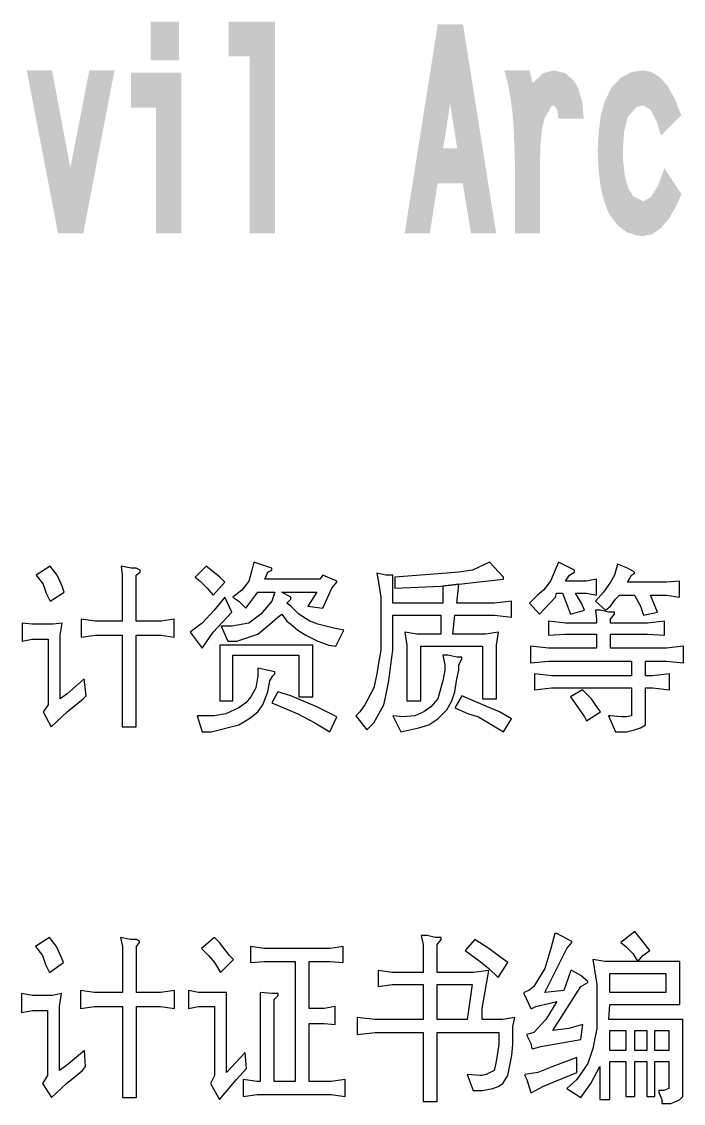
# Model space of a CAD drawing. Extents: x 1417642 to 3570900, y 124798 to 1191112.
# Drawn here: x 1609461 to 1610950, y 753031 to 755467 of the extents above; entities that cross this region are included whole.
import ezdxf

# ---------------------------------------------------------------- set-up
doc = ezdxf.new("R2010")
doc.units = 0
doc.header["$LTSCALE"] = 1000
doc.header["$MEASUREMENT"] = 0
doc.layers.add('图戳', color=211, linetype='CONTINUOUS')

msp = doc.modelspace()

# ---------------------------------------------------------------- hatches: boundary and pattern name
at = {"layer": '图戳'}
h = msp.add_hatch(color=256, dxfattribs=at)
h.paths.add_polyline_path([(1609814.7, 755466.8), (1609751.1, 755466.8), (1609751.1, 755379.5), (1609814.7, 755379.5)])
h.paths.add_polyline_path([(1609819.9, 755351.7), (1609706.4, 755351.7), (1609706.4, 755272.9), (1609763.2, 755272.9), (1609763.2, 754990.1), (1609819.9, 754990.1)])
for points in [[(1610030.6, 755466.8), (1609926.6, 755466.8), (1609926.6, 755388.5), (1609973.9, 755388.5), (1609973.9, 754990.1), (1610030.6, 754990.1)], [(1609669.6, 755356.9), (1609612.9, 755356.9), (1609570.3, 755137.8), (1609528.8, 755356.9), (1609472, 755356.9), (1609542.4, 754990.1), (1609599.2, 754990.1)], [(1610713.3, 755317), (1610704.9, 755332.8), (1610684.9, 755350.6), (1610659.2, 755356.9), (1610658.1, 755356.9), (1610634.5, 755350.6), (1610613.5, 755330.7), (1610611.4, 755328), (1610604, 755356.9), (1610547.2, 755356.9), (1610554.6, 755329.6), (1610560.4, 755299.1), (1610565.1, 755265.5), (1610568.3, 755228.7), (1610569.8, 755188.8), (1610570.9, 755151.5), (1610570.9, 755150.9), (1610570.9, 754990.1), (1610627.6, 754990.1), (1610627.6, 755150.9), (1610628.7, 755191.4), (1610632.4, 755226.1), (1610637.6, 755248.7), (1610653.4, 755276.5), (1610658.1, 755278.1), (1610666, 755269.7), (1610669.2, 755248.2), (1610725.9, 755248.2), (1610722.8, 755286)], [(1610914.6, 755322.3), (1610896.7, 755342.2), (1610877.3, 755353.8), (1610859.9, 755356.9), (1610833.7, 755353.3), (1610810.5, 755341.2), (1610791.1, 755321.7), (1610784.8, 755311.7), (1610772.7, 755285.5), (1610764.3, 755254.5), (1610759.6, 755218.7), (1610757.5, 755178.8), (1610759, 755136.7), (1610763.2, 755100), (1610770.1, 755067.9), (1610780.1, 755040.6), (1610784.3, 755032.2), (1610801.6, 755008.5), (1610822.6, 754992.7), (1610847.3, 754984.9), (1610859.9, 754983.8), (1610879.9, 754988), (1610899.3, 755001.2), (1610917.7, 755022.7), (1610935.1, 755053.2), (1610946.1, 755078.4), (1610907.8, 755136.7), (1610893, 755096.8), (1610877.3, 755072.1), (1610860.5, 755062.4), (1610837.9, 755073.2), (1610826.8, 755090), (1610818.9, 755116.8), (1610814.7, 755153), (1610814.2, 755178.8), (1610816.8, 755217.7), (1610824.2, 755248.7), (1610826.3, 755253.4), (1610844.7, 755274.4), (1610859.9, 755278.1), (1610875.7, 755269.2), (1610890.4, 755241.8), (1610899.9, 755210.3), (1610945.6, 755256), (1610930.9, 755293.3)]]:
    msp.add_hatch(color=256, dxfattribs=at).paths.add_polyline_path(points)
h = msp.add_hatch(color=256, dxfattribs=at)
h.paths.add_polyline_path([(1610454.2, 755460.5), (1610397.5, 755460.5), (1610322.8, 754990.1), (1610379.6, 754990.1), (1610396.9, 755102.6), (1610453.7, 755102.6), (1610472.1, 754990.1), (1610528.8, 754990.1)])
h.paths.add_polyline_path([(1610425.3, 755281.8), (1610441.1, 755181.4), (1610409.6, 755181.4)], flags=16)

# ---------------------------------------------------------------- linework, layer by layer
for p, q in [((1609524.9, 754240.6), (1609493.4, 754220.3)), ((1609540.6, 754220.3), (1609524.9, 754240.6)), ((1609684.5, 754240.6), (1609686.8, 754220.3)), ((1609707, 754236.1), (1609684.5, 754240.6)), ((1609718.2, 754236.1), (1609707, 754236.1)), ((1609727.2, 754231.6), (1609718.2, 754236.1)), ((1609875.6, 754240.6), (1609850.9, 754215.8)), ((1609886.9, 754231.6), (1609875.6, 754240.6)), ((1609983.5, 754249.6), (1609979.1, 754231.6)), ((1610024, 754236.1), (1609983.5, 754249.6)), ((1610024, 754231.6), (1610024, 754236.1)), ((1610514.1, 754249.6), (1610475.9, 754231.6)), ((1610545.6, 754215.8), (1610514.1, 754249.6)), ((1610669.3, 754249.6), (1610651.3, 754206.8)), ((1610705.3, 754231.6), (1610669.3, 754249.6)), ((1610801.9, 754245.1), (1610795.2, 754220.3)), ((1610824.4, 754236.1), (1610801.9, 754245.1)), ((1610840.2, 754227.1), (1610824.4, 754236.1)), ((1609493.4, 754220.3), (1609509.2, 754200.1)), ((1609551.9, 754195.6), (1609540.6, 754220.3)), ((1609686.8, 754220.3), (1609686.8, 754157.4)), ((1609718.2, 754220.3), (1609727.2, 754227.1)), ((1609718.2, 754179.9), (1609718.2, 754220.3)), ((1609727.2, 754227.1), (1609727.2, 754231.6)), ((1609850.9, 754215.8), (1609862.1, 754206.8)), ((1609907.1, 754215.8), (1609886.9, 754231.6)), ((1609918.3, 754204.6), (1609907.1, 754215.8)), ((1609979.1, 754231.6), (1609972.3, 754206.8)), ((1610008.3, 754211.3), (1610015, 754227.1)), ((1610015, 754227.1), (1610024, 754231.6)), ((1610138.7, 754220.3), (1610131.9, 754211.3)), ((1610170.2, 754206.8), (1610138.7, 754220.3)), ((1610260.1, 754224.8), (1610264.6, 754200.1)), ((1610280.3, 754220.3), (1610260.1, 754224.8)), ((1610296.1, 754220.3), (1610280.3, 754220.3)), ((1610296.1, 754157.4), (1610296.1, 754220.3)), ((1610417.5, 754224.8), (1610300.6, 754215.8)), ((1610300.6, 754215.8), (1610300.6, 754191.1)), ((1610444.5, 754227.1), (1610417.5, 754224.8)), ((1610475.9, 754231.6), (1610444.5, 754227.1)), ((1610545.6, 754211.3), (1610545.6, 754215.8)), ((1610685, 754206.8), (1610694, 754220.3)), ((1610694, 754220.3), (1610705.3, 754227.1)), ((1610705.3, 754227.1), (1610705.3, 754231.6)), ((1610795.2, 754220.3), (1610786.2, 754204.6)), ((1610824.4, 754204.6), (1610833.4, 754220.3)), ((1610833.4, 754220.3), (1610840.2, 754224.8)), ((1610840.2, 754224.8), (1610840.2, 754227.1)), ((1609509.2, 754200.1), (1609515.9, 754179.9)), ((1609556.4, 754182.1), (1609551.9, 754195.6)), ((1609862.1, 754206.8), (1609877.9, 754191.1)), ((1609877.9, 754191.1), (1609891.4, 754175.4)), ((1609891.4, 754175.4), (1609918.3, 754204.6)), ((1609972.3, 754206.8), (1609956.6, 754186.6)), ((1610131.9, 754211.3), (1610008.3, 754211.3)), ((1610138.7, 754146.1), (1610158.9, 754191.1)), ((1610158.9, 754191.1), (1610170.2, 754204.6)), ((1610170.2, 754204.6), (1610170.2, 754206.8)), ((1610264.6, 754200.1), (1610269.1, 754170.9)), ((1610300.6, 754191.1), (1610404, 754195.6)), ((1610404, 754195.6), (1610545.6, 754211.3)), ((1610444.5, 754200.1), (1610408.5, 754195.6)), ((1610408.5, 754195.6), (1610408.5, 754157.4)), ((1610440, 754157.4), (1610444.5, 754200.1)), ((1610651.3, 754206.8), (1610635.6, 754186.6)), ((1610732.2, 754206.8), (1610685, 754206.8)), ((1610754.7, 754211.3), (1610732.2, 754206.8)), ((1610754.7, 754175.4), (1610754.7, 754211.3)), ((1610786.2, 754204.6), (1610770.5, 754182.1)), ((1610853.6, 754204.6), (1610824.4, 754204.6)), ((1610912.1, 754204.6), (1610853.6, 754204.6)), ((1610941.3, 754206.8), (1610912.1, 754204.6)), ((1610941.3, 754170.9), (1610941.3, 754206.8)), ((1609515.9, 754179.9), (1609524.9, 754161.9)), ((1609524.9, 754161.9), (1609556.4, 754182.1)), ((1609718.2, 754116.9), (1609718.2, 754179.9)), ((1609918.3, 754170.9), (1609893.6, 754141.6)), ((1609934.1, 754137.2), (1609918.3, 754170.9)), ((1609956.6, 754186.6), (1609936.3, 754170.9)), ((1609936.3, 754170.9), (1609949.8, 754161.9)), ((1609972.3, 754155.1), (1609992.5, 754182.1)), ((1609992.5, 754182.1), (1610030.8, 754182.1)), ((1610030.8, 754182.1), (1610024, 754161.9)), ((1610046.5, 754182.1), (1610105, 754182.1)), ((1610066.7, 754170.9), (1610046.5, 754182.1)), ((1610057.7, 754157.4), (1610066.7, 754166.4)), ((1610066.7, 754166.4), (1610066.7, 754170.9)), ((1610125.2, 754182.1), (1610105, 754150.6)), ((1610105, 754182.1), (1610125.2, 754182.1)), ((1610269.1, 754170.9), (1610269.1, 754110.2)), ((1610622.1, 754175.4), (1610604.1, 754157.4)), ((1610635.6, 754186.6), (1610622.1, 754175.4)), ((1610626.6, 754132.7), (1610662.5, 754170.9)), ((1610662.5, 754170.9), (1610664.8, 754179.9)), ((1610664.8, 754179.9), (1610678.3, 754179.9)), ((1610678.3, 754179.9), (1610689.5, 754150.6)), ((1610707.5, 754179.9), (1610732.2, 754179.9)), ((1610721, 754157.4), (1610707.5, 754179.9)), ((1610732.2, 754179.9), (1610754.7, 754175.4)), ((1610770.5, 754182.1), (1610752.5, 754161.9)), ((1610786.2, 754150.6), (1610797.4, 754166.4)), ((1610797.4, 754166.4), (1610806.4, 754175.4)), ((1610806.4, 754175.4), (1610840.2, 754175.4)), ((1610840.2, 754175.4), (1610853.6, 754150.6)), ((1610876.1, 754175.4), (1610912.1, 754175.4)), ((1610891.9, 754137.2), (1610876.1, 754175.4)), ((1610912.1, 754175.4), (1610941.3, 754170.9)), ((1609686.8, 754157.4), (1609686.8, 754116.9)), ((1609893.6, 754141.6), (1609866.6, 754112.4)), ((1609949.8, 754161.9), (1609965.6, 754146.1)), ((1609965.6, 754146.1), (1609972.3, 754155.1)), ((1610024, 754161.9), (1609999.3, 754132.7)), ((1610066.7, 754150.6), (1610057.7, 754157.4)), ((1610084.7, 754132.7), (1610066.7, 754150.6)), ((1610105, 754150.6), (1610138.7, 754146.1)), ((1610350, 754157.4), (1610296.1, 754157.4)), ((1610408.5, 754157.4), (1610350, 754157.4)), ((1610466.9, 754157.4), (1610440, 754157.4)), ((1610525.4, 754157.4), (1610466.9, 754157.4)), ((1610563.6, 754161.9), (1610525.4, 754157.4)), ((1610563.6, 754125.9), (1610563.6, 754161.9)), ((1610604.1, 754157.4), (1610626.6, 754132.7)), ((1610689.5, 754150.6), (1610696.3, 754132.7)), ((1610696.3, 754132.7), (1610727.7, 754141.6)), ((1610727.7, 754141.6), (1610721, 754157.4)), ((1610752.5, 754161.9), (1610775, 754141.6)), ((1610752.5, 754141.6), (1610754.7, 754121.4)), ((1610763.7, 754141.6), (1610752.5, 754141.6)), ((1610781.7, 754137.2), (1610763.7, 754141.6)), ((1610775, 754141.6), (1610786.2, 754150.6)), ((1610853.6, 754150.6), (1610860.4, 754130.4)), ((1609594.6, 754121.4), (1609594.6, 754080.9)), ((1609626.1, 754116.9), (1609594.6, 754121.4)), ((1609628.3, 754116.9), (1609626.1, 754116.9)), ((1609686.8, 754116.9), (1609628.3, 754116.9)), ((1609774.5, 754116.9), (1609718.2, 754116.9)), ((1609803.7, 754121.4), (1609774.5, 754116.9)), ((1609803.7, 754080.9), (1609803.7, 754121.4)), ((1609891.4, 754092.2), (1609934.1, 754137.2)), ((1609999.3, 754132.7), (1609972.3, 754112.4)), ((1610019.5, 754110.2), (1610037.5, 754125.9)), ((1610037.5, 754125.9), (1610046.5, 754132.7)), ((1610046.5, 754132.7), (1610057.7, 754116.9)), ((1610057.7, 754116.9), (1610066.7, 754110.2)), ((1610109.5, 754116.9), (1610084.7, 754132.7)), ((1610127.4, 754110.2), (1610109.5, 754116.9)), ((1610296.1, 754130.4), (1610354.5, 754130.4)), ((1610296.1, 754112.4), (1610296.1, 754130.4)), ((1610354.5, 754130.4), (1610404, 754130.4)), ((1610404, 754130.4), (1610404, 754087.7)), ((1610431, 754087.7), (1610435.5, 754130.4)), ((1610435.5, 754130.4), (1610493.9, 754130.4)), ((1610493.9, 754130.4), (1610525.4, 754130.4)), ((1610525.4, 754130.4), (1610563.6, 754125.9)), ((1610646.8, 754116.9), (1610646.8, 754085.4)), ((1610685, 754112.4), (1610646.8, 754116.9)), ((1610754.7, 754121.4), (1610754.7, 754112.4)), ((1610795.2, 754137.2), (1610781.7, 754137.2)), ((1610786.2, 754121.4), (1610795.2, 754132.7)), ((1610786.2, 754112.4), (1610786.2, 754121.4)), ((1610795.2, 754132.7), (1610795.2, 754137.2)), ((1610860.4, 754130.4), (1610891.9, 754137.2)), ((1610907.6, 754116.9), (1610869.4, 754112.4)), ((1610907.6, 754085.4), (1610907.6, 754116.9)), ((1609461.9, 754112.4), (1609461.9, 754071.9)), ((1609484.4, 754110.2), (1609461.9, 754112.4)), ((1609531.6, 754110.2), (1609484.4, 754110.2)), ((1609551.9, 754112.4), (1609531.6, 754110.2)), ((1609547.4, 754085.4), (1609551.9, 754112.4)), ((1609866.6, 754112.4), (1609839.7, 754092.2)), ((1609839.7, 754092.2), (1609866.6, 754056.2)), ((1609866.6, 754056.2), (1609891.4, 754092.2)), ((1609909.4, 754105.7), (1609925.1, 754071.9)), ((1609934.1, 754105.7), (1609909.4, 754105.7)), ((1609972.3, 754112.4), (1609934.1, 754105.7)), ((1609992.5, 754087.7), (1610019.5, 754110.2)), ((1610066.7, 754110.2), (1610082.5, 754096.7)), ((1610082.5, 754096.7), (1610100.5, 754085.4)), ((1610163.4, 754101.2), (1610127.4, 754110.2)), ((1610185.9, 754096.7), (1610163.4, 754101.2)), ((1610167.9, 754060.7), (1610185.9, 754096.7)), ((1610269.1, 754110.2), (1610269.1, 754051.7)), ((1610296.1, 754051.7), (1610296.1, 754112.4)), ((1610323, 754092.2), (1610327.5, 754063)), ((1610350, 754087.7), (1610323, 754092.2)), ((1610534.4, 754092.2), (1610505.2, 754087.7)), ((1610529.9, 754063), (1610534.4, 754092.2)), ((1610696.3, 754112.4), (1610685, 754112.4)), ((1610754.7, 754112.4), (1610696.3, 754112.4)), ((1610810.9, 754112.4), (1610786.2, 754112.4)), ((1610869.4, 754112.4), (1610810.9, 754112.4)), ((1609461.9, 754071.9), (1609484.4, 754076.4)), ((1609484.4, 754076.4), (1609520.4, 754076.4)), ((1609520.4, 754076.4), (1609520.4, 753928.1)), ((1609547.4, 753941.5), (1609547.4, 754085.4)), ((1609594.6, 754080.9), (1609626.1, 754085.4)), ((1609626.1, 754085.4), (1609684.5, 754085.4)), ((1609684.5, 754085.4), (1609686.8, 754085.4)), ((1609686.8, 754085.4), (1609686.8, 753878.6)), ((1609718.2, 754085.4), (1609774.5, 754085.4)), ((1609718.2, 753878.6), (1609718.2, 754085.4)), ((1609774.5, 754085.4), (1609803.7, 754080.9)), ((1609925.1, 754071.9), (1609945.3, 754071.9)), ((1609945.3, 754071.9), (1609992.5, 754087.7)), ((1610100.5, 754085.4), (1610127.4, 754071.9)), ((1610127.4, 754071.9), (1610152.2, 754063)), ((1610404, 754087.7), (1610350, 754087.7)), ((1610446.7, 754087.7), (1610431, 754087.7)), ((1610505.2, 754087.7), (1610446.7, 754087.7)), ((1610646.8, 754085.4), (1610685, 754087.7)), ((1610685, 754087.7), (1610743.5, 754087.7)), ((1610743.5, 754087.7), (1610754.7, 754087.7)), ((1610754.7, 754087.7), (1610754.7, 754056.2)), ((1610786.2, 754087.7), (1610844.7, 754087.7)), ((1610786.2, 754056.2), (1610786.2, 754087.7)), ((1610844.7, 754087.7), (1610869.4, 754087.7)), ((1610869.4, 754087.7), (1610907.6, 754085.4)), ((1609907.1, 754063), (1609907.1, 753937.1)), ((1610116.2, 754063), (1609907.1, 754063)), ((1610116.2, 754006.7), (1610116.2, 754063)), ((1610152.2, 754063), (1610167.9, 754060.7)), ((1610269.1, 754051.7), (1610264.6, 754027)), ((1610291.6, 754018), (1610296.1, 754051.7)), ((1610327.5, 754063), (1610327.5, 753937.1)), ((1610359, 754060.7), (1610498.4, 754060.7)), ((1610359, 753997.8), (1610359, 754060.7)), ((1610498.4, 754060.7), (1610498.4, 753997.8)), ((1610529.9, 754002.3), (1610529.9, 754063)), ((1610606.3, 754060.7), (1610606.3, 754022.5)), ((1610646.8, 754056.2), (1610606.3, 754060.7)), ((1610696.3, 754056.2), (1610646.8, 754056.2)), ((1610754.7, 754056.2), (1610696.3, 754056.2)), ((1610912.1, 754056.2), (1610786.2, 754056.2)), ((1610950.3, 754060.7), (1610912.1, 754056.2)), ((1610950.3, 754022.5), (1610950.3, 754060.7)), ((1609936.3, 754040.5), (1610084.7, 754040.5)), ((1609936.3, 753997.8), (1609936.3, 754040.5)), ((1610084.7, 754040.5), (1610084.7, 753977.5)), ((1610264.6, 754027), (1610260.1, 753997.8)), ((1610287.1, 753982), (1610291.6, 754018)), ((1610408.5, 754040.5), (1610413, 754018)), ((1610419.7, 754040.5), (1610408.5, 754040.5)), ((1610413, 754018), (1610413, 754006.7)), ((1610440, 754036), (1610419.7, 754040.5)), ((1610451.2, 754036), (1610440, 754036)), ((1610444.5, 754018), (1610451.2, 754031.5)), ((1610444.5, 754006.7), (1610444.5, 754018)), ((1610451.2, 754031.5), (1610451.2, 754036)), ((1610606.3, 754022.5), (1610646.8, 754027)), ((1610646.8, 754027), (1610833.4, 754027)), ((1610833.4, 754027), (1610833.4, 753993.3)), ((1610864.9, 754027), (1610912.1, 754027)), ((1610864.9, 753993.3), (1610864.9, 754027)), ((1610912.1, 754027), (1610950.3, 754022.5)), ((1609936.3, 753937.1), (1609936.3, 753997.8)), ((1609992.5, 753993.3), (1609988, 753966.3)), ((1609992.5, 754011.2), (1609992.5, 753993.3)), ((1610030.8, 754002.3), (1609992.5, 754011.2)), ((1610019.5, 753982), (1610026.3, 753993.3)), ((1610026.3, 753993.3), (1610030.8, 753997.8)), ((1610030.8, 753997.8), (1610030.8, 754002.3)), ((1610116.2, 753946), (1610116.2, 754006.7)), ((1610260.1, 753997.8), (1610253.3, 753966.3)), ((1610359, 753937.1), (1610359, 753997.8)), ((1610413, 754006.7), (1610408.5, 753982)), ((1610440, 753986.5), (1610444.5, 754006.7)), ((1610498.4, 753997.8), (1610498.4, 753941.5)), ((1610529.9, 753941.5), (1610529.9, 754002.3)), ((1610615.3, 753997.8), (1610615.3, 753961.8)), ((1610653.5, 753993.3), (1610615.3, 753997.8)), ((1610833.4, 753993.3), (1610653.5, 753993.3)), ((1610880.6, 753993.3), (1610864.9, 753993.3)), ((1610918.8, 753997.8), (1610880.6, 753993.3)), ((1610918.8, 753961.8), (1610918.8, 753997.8)), ((1609601.3, 753986.5), (1609563.1, 753952.8)), ((1609605.8, 753948.3), (1609601.3, 753986.5)), ((1610015, 753957.3), (1610019.5, 753982)), ((1610084.7, 753977.5), (1610084.7, 753946)), ((1610280.3, 753948.3), (1610287.1, 753982)), ((1610408.5, 753982), (1610404, 753966.3)), ((1610435.5, 753957.3), (1610440, 753986.5)), ((1609563.1, 753952.8), (1609547.4, 753941.5)), ((1609599.1, 753941.5), (1609605.8, 753948.3)), ((1609976.8, 753946), (1609965.6, 753932.6)), ((1609988, 753966.3), (1609976.8, 753946)), ((1610003.8, 753928.1), (1610015, 753957.3)), ((1610037.5, 753957.3), (1610024, 753932.6)), ((1610066.7, 753948.3), (1610037.5, 753957.3)), ((1610125.2, 753923.6), (1610066.7, 753948.3)), ((1610084.7, 753946), (1610116.2, 753946)), ((1610253.3, 753966.3), (1610233.1, 753928.1)), ((1610275.8, 753928.1), (1610280.3, 753948.3)), ((1610404, 753966.3), (1610397.2, 753941.5)), ((1610428.7, 753937.1), (1610435.5, 753957.3)), ((1610451.2, 753948.3), (1610435.5, 753921.3)), ((1610509.7, 753923.6), (1610451.2, 753948.3)), ((1610615.3, 753961.8), (1610653.5, 753966.3)), ((1610653.5, 753966.3), (1610833.4, 753966.3)), ((1610723.2, 753961.8), (1610696.3, 753946)), ((1610696.3, 753946), (1610712, 753923.6)), ((1610743.5, 753941.5), (1610723.2, 753961.8)), ((1610833.4, 753966.3), (1610833.4, 753903.3)), ((1610864.9, 753966.3), (1610880.6, 753966.3)), ((1610864.9, 753946), (1610864.9, 753966.3)), ((1610864.9, 753883.1), (1610864.9, 753946)), ((1610880.6, 753966.3), (1610918.8, 753961.8)), ((1609520.4, 753928.1), (1609509.2, 753912.3)), ((1609563.1, 753912.3), (1609599.1, 753941.5)), ((1609907.1, 753937.1), (1609936.3, 753937.1)), ((1609949.8, 753921.3), (1609920.6, 753907.8)), ((1609965.6, 753932.6), (1609949.8, 753921.3)), ((1609992.5, 753912.3), (1610003.8, 753928.1)), ((1610024, 753932.6), (1610082.5, 753907.8)), ((1610170.2, 753901.1), (1610125.2, 753923.6)), ((1610233.1, 753928.1), (1610221.9, 753912.3)), ((1610253.3, 753887.6), (1610275.8, 753928.1)), ((1610327.5, 753937.1), (1610359, 753937.1)), ((1610381.5, 753923.6), (1610365.8, 753912.3)), ((1610397.2, 753941.5), (1610381.5, 753923.6)), ((1610417.5, 753916.8), (1610428.7, 753937.1)), ((1610435.5, 753921.3), (1610466.9, 753907.8)), ((1610498.4, 753941.5), (1610529.9, 753941.5)), ((1610536.6, 753912.3), (1610509.7, 753923.6)), ((1610712, 753923.6), (1610727.7, 753901.1)), ((1610752.5, 753928.1), (1610743.5, 753941.5)), ((1610763.7, 753912.3), (1610752.5, 753928.1)), ((1609509.2, 753912.3), (1609527.1, 753878.6)), ((1609527.1, 753878.6), (1609563.1, 753912.3)), ((1609855.4, 753903.3), (1609866.6, 753867.4)), ((1609893.6, 753903.3), (1609855.4, 753903.3)), ((1609920.6, 753907.8), (1609893.6, 753903.3)), ((1609949.8, 753883.1), (1609972.3, 753896.6)), ((1609972.3, 753896.6), (1609992.5, 753912.3)), ((1610082.5, 753907.8), (1610120.7, 753887.6)), ((1610154.4, 753867.4), (1610170.2, 753901.1)), ((1610221.9, 753912.3), (1610212.9, 753903.3)), ((1610212.9, 753903.3), (1610237.6, 753871.8)), ((1610296.1, 753903.3), (1610314, 753867.4)), ((1610318.5, 753901.1), (1610296.1, 753903.3)), ((1610345.5, 753903.3), (1610318.5, 753901.1)), ((1610365.8, 753912.3), (1610345.5, 753903.3)), ((1610377, 753883.1), (1610397.2, 753896.6)), ((1610397.2, 753896.6), (1610417.5, 753916.8)), ((1610466.9, 753907.8), (1610489.4, 753901.1)), ((1610489.4, 753901.1), (1610545.6, 753867.4)), ((1610563.6, 753896.6), (1610536.6, 753912.3)), ((1610545.6, 753867.4), (1610563.6, 753896.6)), ((1610727.7, 753901.1), (1610732.2, 753892.1)), ((1610732.2, 753892.1), (1610763.7, 753912.3)), ((1610781.7, 753903.3), (1610797.4, 753867.4)), ((1610786.2, 753903.3), (1610781.7, 753903.3)), ((1610810.9, 753901.1), (1610786.2, 753903.3)), ((1610822.2, 753901.1), (1610810.9, 753901.1)), ((1610833.4, 753903.3), (1610822.2, 753901.1)), ((1609686.8, 753878.6), (1609718.2, 753878.6)), ((1609886.9, 753867.4), (1609949.8, 753883.1)), ((1610120.7, 753887.6), (1610154.4, 753867.4)), ((1610237.6, 753871.8), (1610253.3, 753887.6)), ((1610314, 753867.4), (1610354.5, 753876.3)), ((1610354.5, 753876.3), (1610377, 753883.1)), ((1610822.2, 753867.4), (1610840.2, 753871.8)), ((1610840.2, 753871.8), (1610853.6, 753876.3)), ((1610853.6, 753876.3), (1610864.9, 753883.1)), ((1609866.6, 753867.4), (1609886.9, 753867.4)), ((1610797.4, 753867.4), (1610822.2, 753867.4)), ((1610359.8, 753408.6), (1610364.3, 753388.3)), ((1610373.3, 753408.6), (1610359.8, 753408.6)), ((1610391.3, 753404.1), (1610373.3, 753408.6)), ((1610661.1, 753413.1), (1610652.1, 753379.3)), ((1610665.6, 753413.1), (1610661.1, 753413.1)), ((1610699.3, 753395.1), (1610665.6, 753413.1)), ((1610841, 753417.6), (1610809.5, 753392.8)), ((1610859, 753395.1), (1610841, 753417.6)), ((1609523.5, 753404.1), (1609492, 753383.8)), ((1609492, 753383.8), (1609507.7, 753363.6)), ((1609539.2, 753383.8), (1609523.5, 753404.1)), ((1609550.4, 753359.1), (1609539.2, 753383.8)), ((1609683.1, 753404.1), (1609687.6, 753383.8)), ((1609705.6, 753399.6), (1609683.1, 753404.1)), ((1609687.6, 753383.8), (1609687.6, 753323.1)), ((1609719.1, 753399.6), (1609705.6, 753399.6)), ((1609725.8, 753395.1), (1609719.1, 753399.6)), ((1609719.1, 753383.8), (1609725.8, 753392.8)), ((1609719.1, 753343.4), (1609719.1, 753383.8)), ((1609725.8, 753392.8), (1609725.8, 753395.1)), ((1609894.4, 753404.1), (1609865.2, 753379.3)), ((1609905.7, 753392.8), (1609894.4, 753404.1)), ((1609928.2, 753363.6), (1609905.7, 753392.8)), ((1609975.4, 753383.8), (1609975.4, 753347.9)), ((1610006.9, 753379.3), (1609975.4, 753383.8)), ((1610184.5, 753383.8), (1610155.2, 753379.3)), ((1610184.5, 753347.9), (1610184.5, 753383.8)), ((1610364.3, 753388.3), (1610364.3, 753325.4)), ((1610404.8, 753404.1), (1610391.3, 753404.1)), ((1610395.8, 753388.3), (1610404.8, 753399.6)), ((1610395.8, 753325.4), (1610395.8, 753388.3)), ((1610404.8, 753399.6), (1610404.8, 753404.1)), ((1610481.2, 753399.6), (1610458.8, 753374.8)), ((1610512.7, 753379.3), (1610481.2, 753399.6)), ((1610688.1, 753379.3), (1610699.3, 753392.8)), ((1610699.3, 753392.8), (1610699.3, 753395.1)), ((1610809.5, 753392.8), (1610820.7, 753383.8)), ((1610820.7, 753383.8), (1610836.5, 753368.1)), ((1610874.7, 753374.8), (1610859, 753395.1)), ((1609507.7, 753363.6), (1609514.5, 753343.4)), ((1609554.9, 753347.9), (1609550.4, 753359.1)), ((1609865.2, 753379.3), (1609880.9, 753363.6)), ((1609880.9, 753363.6), (1609894.4, 753347.9)), ((1609937.2, 753354.6), (1609928.2, 753363.6)), ((1610155.2, 753379.3), (1610006.9, 753379.3)), ((1610458.8, 753374.8), (1610492.5, 753350.1)), ((1610539.7, 753359.1), (1610512.7, 753379.3)), ((1610555.4, 753347.9), (1610539.7, 753359.1)), ((1610652.1, 753379.3), (1610638.6, 753334.4)), ((1610638.6, 753280.4), (1610688.1, 753379.3)), ((1610836.5, 753368.1), (1610847.7, 753350.1)), ((1610847.7, 753350.1), (1610859, 753363.6)), ((1610859, 753363.6), (1610874.7, 753374.8)), ((1609514.5, 753343.4), (1609523.5, 753325.4)), ((1609523.5, 753325.4), (1609554.9, 753347.9)), ((1609719.1, 753280.4), (1609719.1, 753343.4)), ((1609894.4, 753347.9), (1609907.9, 753325.4)), ((1609907.9, 753325.4), (1609937.2, 753354.6)), ((1609975.4, 753347.9), (1610006.9, 753350.1)), ((1610006.9, 753350.1), (1610065.3, 753350.1)), ((1610065.3, 753350.1), (1610076.6, 753350.1)), ((1610076.6, 753350.1), (1610076.6, 753080.3)), ((1610108, 753350.1), (1610155.2, 753350.1)), ((1610108, 753305.1), (1610108, 753350.1)), ((1610155.2, 753350.1), (1610184.5, 753347.9)), ((1610492.5, 753350.1), (1610512.7, 753334.4)), ((1610533, 753314.1), (1610555.4, 753347.9)), ((1610746.5, 753354.6), (1610755.5, 753298.4)), ((1610773.5, 753350.1), (1610746.5, 753354.6)), ((1610789.3, 753350.1), (1610773.5, 753350.1)), ((1610847.7, 753350.1), (1610789.3, 753350.1)), ((1610883.7, 753350.1), (1610847.7, 753350.1)), ((1610942.2, 753350.1), (1610883.7, 753350.1)), ((1610942.2, 753314.1), (1610942.2, 753350.1)), ((1609687.6, 753323.1), (1609687.6, 753280.4)), ((1610263.2, 753329.9), (1610263.2, 753293.9)), ((1610294.6, 753325.4), (1610263.2, 753329.9)), ((1610305.9, 753325.4), (1610294.6, 753325.4)), ((1610364.3, 753325.4), (1610305.9, 753325.4)), ((1610418.3, 753325.4), (1610395.8, 753325.4)), ((1610476.8, 753325.4), (1610418.3, 753325.4)), ((1610512.7, 753329.9), (1610476.8, 753325.4)), ((1610497, 753244.4), (1610512.7, 753329.9)), ((1610512.7, 753334.4), (1610533, 753314.1)), ((1610638.6, 753334.4), (1610613.9, 753293.9)), ((1610697.1, 753329.9), (1610681.3, 753284.9)), ((1610699.3, 753329.9), (1610697.1, 753329.9)), ((1610719.6, 753318.6), (1610699.3, 753329.9)), ((1610735.3, 753305.1), (1610719.6, 753318.6)), ((1610784.8, 753323.1), (1610910.7, 753323.1)), ((1610784.8, 753280.4), (1610784.8, 753323.1)), ((1610910.7, 753323.1), (1610910.7, 753280.4)), ((1610942.2, 753253.4), (1610942.2, 753314.1)), ((1610108, 753244.4), (1610108, 753305.1)), ((1610263.2, 753293.9), (1610294.6, 753298.4)), ((1610294.6, 753298.4), (1610353.1, 753298.4)), ((1610353.1, 753298.4), (1610364.3, 753298.4)), ((1610364.3, 753298.4), (1610364.3, 753235.4)), ((1610395.8, 753298.4), (1610454.3, 753298.4)), ((1610395.8, 753280.4), (1610395.8, 753298.4)), ((1610454.3, 753298.4), (1610474.5, 753298.4)), ((1610474.5, 753298.4), (1610463.3, 753219.7)), ((1610613.9, 753293.9), (1610602.7, 753284.9)), ((1610656.6, 753195), (1610719.6, 753293.9)), ((1610719.6, 753293.9), (1610735.3, 753302.9)), ((1610735.3, 753302.9), (1610735.3, 753305.1)), ((1610755.5, 753298.4), (1610755.5, 753235.4)), ((1609460.5, 753278.2), (1609460.5, 753235.4)), ((1609485.2, 753273.7), (1609460.5, 753278.2)), ((1609530.2, 753273.7), (1609485.2, 753273.7)), ((1609550.4, 753278.2), (1609530.2, 753273.7)), ((1609545.9, 753248.9), (1609550.4, 753278.2)), ((1609593.2, 753284.9), (1609593.2, 753244.4)), ((1609624.6, 753280.4), (1609593.2, 753284.9)), ((1609629.1, 753280.4), (1609624.6, 753280.4)), ((1609687.6, 753280.4), (1609629.1, 753280.4)), ((1609773, 753280.4), (1609719.1, 753280.4)), ((1609804.5, 753284.9), (1609773, 753280.4)), ((1609804.5, 753244.4), (1609804.5, 753284.9)), ((1609836, 753284.9), (1609836, 753244.4)), ((1609858.5, 753280.4), (1609836, 753284.9)), ((1609863, 753280.4), (1609858.5, 753280.4)), ((1609921.4, 753280.4), (1609863, 753280.4)), ((1609921.4, 753100.5), (1609921.4, 753280.4)), ((1609997.9, 753280.4), (1609997.9, 753080.3)), ((1610024.8, 753278.2), (1609997.9, 753280.4)), ((1610038.3, 753278.2), (1610024.8, 753278.2)), ((1610029.3, 753264.7), (1610038.3, 753273.7)), ((1610029.3, 753080.3), (1610029.3, 753264.7)), ((1610038.3, 753273.7), (1610038.3, 753278.2)), ((1610395.8, 753219.7), (1610395.8, 753280.4)), ((1610602.7, 753284.9), (1610591.4, 753280.4)), ((1610591.4, 753280.4), (1610591.4, 753278.2)), ((1610591.4, 753278.2), (1610607.2, 753244.4)), ((1610681.3, 753284.9), (1610638.6, 753280.4)), ((1610910.7, 753280.4), (1610784.8, 753280.4)), ((1609460.5, 753235.4), (1609485.2, 753239.9)), ((1609485.2, 753239.9), (1609519, 753239.9)), ((1609519, 753239.9), (1609519, 753093.8)), ((1609545.9, 753105), (1609545.9, 753248.9)), ((1609593.2, 753244.4), (1609624.6, 753248.9)), ((1609624.6, 753248.9), (1609683.1, 753248.9)), ((1609683.1, 753248.9), (1609687.6, 753248.9)), ((1609687.6, 753248.9), (1609687.6, 753044.3)), ((1609719.1, 753248.9), (1609773, 753248.9)), ((1609719.1, 753044.3), (1609719.1, 753248.9)), ((1609773, 753248.9), (1609804.5, 753244.4)), ((1609836, 753244.4), (1609858.5, 753248.9)), ((1609858.5, 753248.9), (1609894.4, 753248.9)), ((1609894.4, 753248.9), (1609894.4, 753093.8)), ((1610141.8, 753244.4), (1610108, 753244.4)), ((1610166.5, 753248.9), (1610141.8, 753244.4)), ((1610166.5, 753208.5), (1610166.5, 753248.9)), ((1610497, 753219.7), (1610497, 753244.4)), ((1610607.2, 753244.4), (1610609.4, 753244.4)), ((1610609.4, 753244.4), (1610618.4, 753248.9)), ((1610618.4, 753248.9), (1610665.6, 753260.2)), ((1610665.6, 753260.2), (1610640.9, 753219.7)), ((1610782.5, 753219.7), (1610784.8, 753253.4)), ((1610784.8, 753253.4), (1610942.2, 753253.4)), ((1610215.9, 753224.2), (1610215.9, 753186)), ((1610256.4, 753219.7), (1610215.9, 753224.2)), ((1610305.9, 753219.7), (1610256.4, 753219.7)), ((1610364.3, 753219.7), (1610305.9, 753219.7)), ((1610364.3, 753235.4), (1610364.3, 753219.7)), ((1610404.8, 753219.7), (1610395.8, 753219.7)), ((1610463.3, 753219.7), (1610404.8, 753219.7)), ((1610544.2, 753219.7), (1610497, 753219.7)), ((1610571.2, 753224.2), (1610544.2, 753219.7)), ((1610566.7, 753204), (1610571.2, 753224.2)), ((1610640.9, 753219.7), (1610613.9, 753190.5)), ((1610755.5, 753235.4), (1610755.5, 753199.5)), ((1610948.9, 753219.7), (1610782.5, 753219.7)), ((1610948.9, 753046.6), (1610948.9, 753219.7)), ((1610108, 753210.7), (1610141.8, 753210.7)), ((1610108, 753080.3), (1610108, 753210.7)), ((1610141.8, 753210.7), (1610166.5, 753208.5)), ((1610215.9, 753186), (1610256.4, 753190.5)), ((1610256.4, 753190.5), (1610314.9, 753190.5)), ((1610314.9, 753190.5), (1610364.3, 753190.5)), ((1610364.3, 753190.5), (1610364.3, 753035.3)), ((1610395.8, 753190.5), (1610535.2, 753190.5)), ((1610395.8, 753035.3), (1610395.8, 753190.5)), ((1610535.2, 753190.5), (1610535.2, 753163.5)), ((1610566.7, 753163.5), (1610566.7, 753204)), ((1610613.9, 753190.5), (1610598.2, 753186)), ((1610692.6, 753199.5), (1610656.6, 753195)), ((1610724.1, 753208.5), (1610692.6, 753199.5)), ((1610719.6, 753174.7), (1610724.1, 753208.5)), ((1610755.5, 753199.5), (1610746.5, 753154.5)), ((1610784.8, 753150), (1610784.8, 753195)), ((1610784.8, 753195), (1610820.7, 753195)), ((1610820.7, 753195), (1610820.7, 753150)), ((1610841, 753195), (1610868, 753195)), ((1610841, 753150), (1610841, 753195)), ((1610868, 753195), (1610868, 753150)), ((1610885.9, 753195), (1610917.4, 753195)), ((1610885.9, 753150), (1610885.9, 753195)), ((1610917.4, 753195), (1610917.4, 753150)), ((1610598.2, 753186), (1610598.2, 753183.7)), ((1610598.2, 753183.7), (1610607.2, 753165.7)), ((1610607.2, 753165.7), (1610609.4, 753154.5)), ((1610629.6, 753159), (1610667.9, 753165.7)), ((1610667.9, 753165.7), (1610719.6, 753174.7)), ((1609602.2, 753150), (1609561.7, 753116.3)), ((1609604.4, 753114), (1609602.2, 753150)), ((1609964.1, 753145.5), (1609921.4, 753100.5)), ((1609966.4, 753109.5), (1609964.1, 753145.5)), ((1610535.2, 753163.5), (1610528.5, 753125.3)), ((1610564.4, 753138.8), (1610566.7, 753163.5)), ((1610609.4, 753154.5), (1610613.9, 753154.5)), ((1610613.9, 753154.5), (1610629.6, 753159)), ((1610746.5, 753154.5), (1610735.3, 753120.8)), ((1610820.7, 753150), (1610784.8, 753150)), ((1610868, 753150), (1610841, 753150)), ((1610917.4, 753150), (1610885.9, 753150)), ((1609561.7, 753116.3), (1609545.9, 753105)), ((1610528.5, 753125.3), (1610524, 753105)), ((1610555.4, 753093.8), (1610564.4, 753138.8)), ((1610710.6, 753134.3), (1610656.6, 753114)), ((1610710.6, 753100.5), (1610710.6, 753134.3)), ((1610735.3, 753120.8), (1610710.6, 753084.8)), ((1610784.8, 753125.3), (1610820.7, 753125.3)), ((1610784.8, 753100.5), (1610784.8, 753125.3)), ((1610820.7, 753125.3), (1610820.7, 753064.6)), ((1610841, 753125.3), (1610868, 753125.3)), ((1610841, 753109.5), (1610841, 753125.3)), ((1610868, 753125.3), (1610868, 753064.6)), ((1610885.9, 753125.3), (1610917.4, 753125.3)), ((1610885.9, 753109.5), (1610885.9, 753125.3)), ((1610917.4, 753125.3), (1610917.4, 753064.6)), ((1609519, 753093.8), (1609507.7, 753075.8)), ((1609561.7, 753075.8), (1609597.7, 753105)), ((1609597.7, 753105), (1609604.4, 753114)), ((1609894.4, 753093.8), (1609885.4, 753075.8)), ((1609943.9, 753084.8), (1609966.4, 753109.5)), ((1610463.3, 753096), (1610476.8, 753060.1)), ((1610492.5, 753093.8), (1610463.3, 753096)), ((1610497, 753093.8), (1610492.5, 753093.8)), ((1610506, 753096), (1610497, 753093.8)), ((1610524, 753105), (1610506, 753096)), ((1610544.2, 753075.8), (1610555.4, 753093.8)), ((1610622.9, 753100.5), (1610593.7, 753096)), ((1610593.7, 753096), (1610593.7, 753093.8)), ((1610593.7, 753093.8), (1610598.2, 753084.8)), ((1610656.6, 753114), (1610622.9, 753100.5)), ((1610661.1, 753080.3), (1610710.6, 753100.5)), ((1610742.1, 753075.8), (1610762.3, 753114)), ((1610762.3, 753114), (1610762.3, 753051.1)), ((1610784.8, 753039.8), (1610784.8, 753100.5)), ((1610841, 753046.6), (1610841, 753109.5)), ((1610885.9, 753046.6), (1610885.9, 753109.5)), ((1609507.7, 753075.8), (1609528, 753044.3)), ((1609528, 753044.3), (1609561.7, 753075.8)), ((1609885.4, 753075.8), (1609905.7, 753039.8)), ((1609905.7, 753039.8), (1609943.9, 753084.8)), ((1609959.6, 753084.8), (1609959.6, 753046.6)), ((1609991.1, 753080.3), (1609959.6, 753084.8)), ((1609997.9, 753080.3), (1609991.1, 753080.3)), ((1610076.6, 753080.3), (1610029.3, 753080.3)), ((1610157.5, 753080.3), (1610108, 753080.3)), ((1610189, 753084.8), (1610157.5, 753080.3)), ((1610189, 753046.6), (1610189, 753084.8)), ((1610521.7, 753064.6), (1610533, 753069.1)), ((1610533, 753069.1), (1610544.2, 753075.8)), ((1610598.2, 753084.8), (1610607.2, 753055.6)), ((1610609.4, 753055.6), (1610634.1, 753069.1)), ((1610634.1, 753069.1), (1610661.1, 753080.3)), ((1610710.6, 753084.8), (1610688.1, 753064.6)), ((1610719.6, 753044.3), (1610742.1, 753075.8)), ((1609687.6, 753044.3), (1609719.1, 753044.3)), ((1609959.6, 753046.6), (1609991.1, 753051.1)), ((1609991.1, 753051.1), (1610157.5, 753051.1)), ((1610157.5, 753051.1), (1610189, 753046.6)), ((1610476.8, 753060.1), (1610497, 753060.1)), ((1610497, 753060.1), (1610521.7, 753064.6)), ((1610607.2, 753055.6), (1610609.4, 753055.6)), ((1610688.1, 753064.6), (1610719.6, 753044.3)), ((1610762.3, 753051.1), (1610762.3, 753039.8)), ((1610820.7, 753064.6), (1610820.7, 753046.6)), ((1610820.7, 753046.6), (1610841, 753046.6)), ((1610868, 753064.6), (1610868, 753046.6)), ((1610868, 753046.6), (1610885.9, 753046.6)), ((1610894.9, 753060.1), (1610894.9, 753055.6)), ((1610906.2, 753060.1), (1610894.9, 753060.1)), ((1610894.9, 753055.6), (1610901.7, 753039.8)), ((1610917.4, 753064.6), (1610906.2, 753060.1)), ((1610942.2, 753039.8), (1610948.9, 753046.6)), ((1610364.3, 753035.3), (1610395.8, 753035.3)), ((1610762.3, 753039.8), (1610784.8, 753039.8)), ((1610901.7, 753039.8), (1610901.7, 753030.8)), ((1610901.7, 753030.8), (1610921.9, 753030.8)), ((1610921.9, 753030.8), (1610933.2, 753035.3)), ((1610933.2, 753035.3), (1610942.2, 753039.8))]:
    msp.add_line(p, q, dxfattribs=at)

doc.saveas('drawing.dxf')
